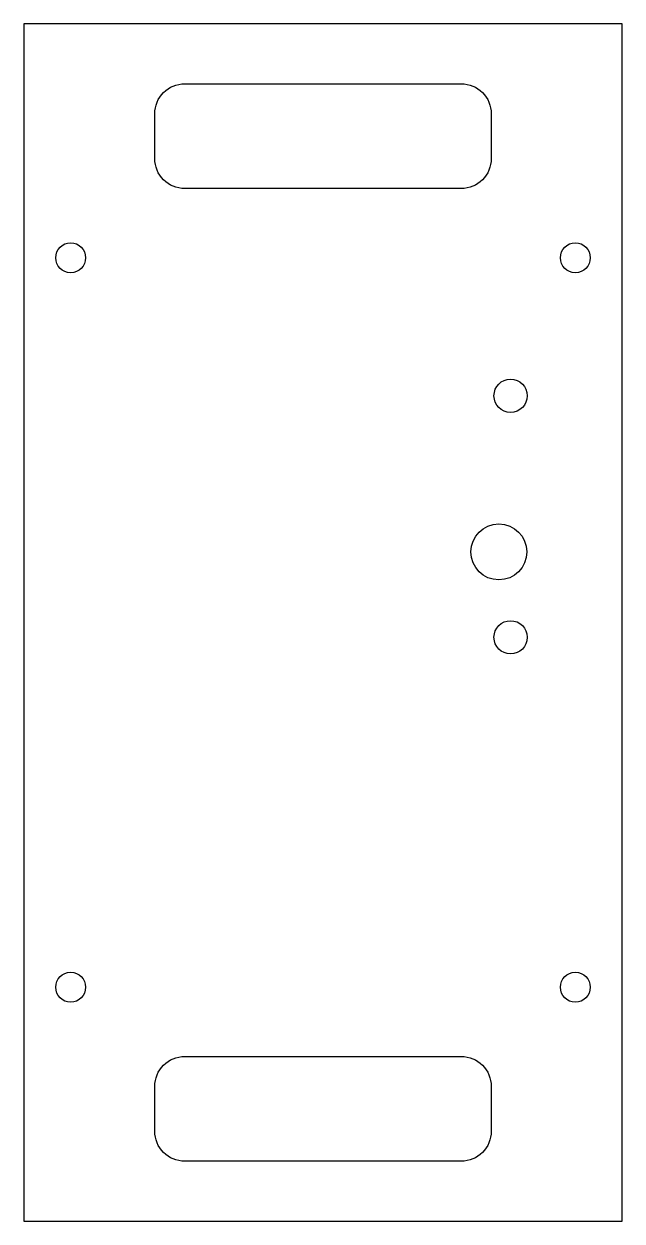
# Model space of a CAD drawing. Header units: inches. Extents: x -4 to 0, y -8 to 0.
import ezdxf

# ---------------------------------------------------------------- set-up
doc = ezdxf.new("R2010")
doc.units = ezdxf.units.IN
doc.layers.get('0').update_dxf_attribs({"linetype": 'CONTINUOUS'})

msp = doc.modelspace()

# ---------------------------------------------------------------- linework, layer by layer
msp.add_lwpolyline([(-4, -8), (0, -8), (0, 0), (-4, 0)], close=True)
for points in [[(-2.925, -0.4), (-1.075, -0.4, -0.414214), (-0.875, -0.6), (-0.875, -0.9, -0.414214), (-1.075, -1.1), (-2.925, -1.1, -0.414214), (-3.125, -0.9), (-3.125, -0.6, -0.414214)], [(-1.075, -7.6), (-2.925, -7.6, -0.414214), (-3.125, -7.4), (-3.125, -7.1, -0.414214), (-2.925, -6.9), (-1.075, -6.9, -0.414214), (-0.875, -7.1), (-0.875, -7.4, -0.414214)]]:
    msp.add_lwpolyline(points, format="xyb", close=True)
for centre, radius in [((-3.6875, -1.5625), 0.1), ((-0.3125, -1.5625), 0.1), ((-0.7453, -2.4849), 0.1112), ((-0.824, -3.5282), 0.187), ((-0.7453, -4.0991), 0.1112), ((-3.6875, -6.4375), 0.1), ((-0.3125, -6.4375), 0.1)]:
    msp.add_circle(centre, radius)

doc.saveas('drawing.dxf')
